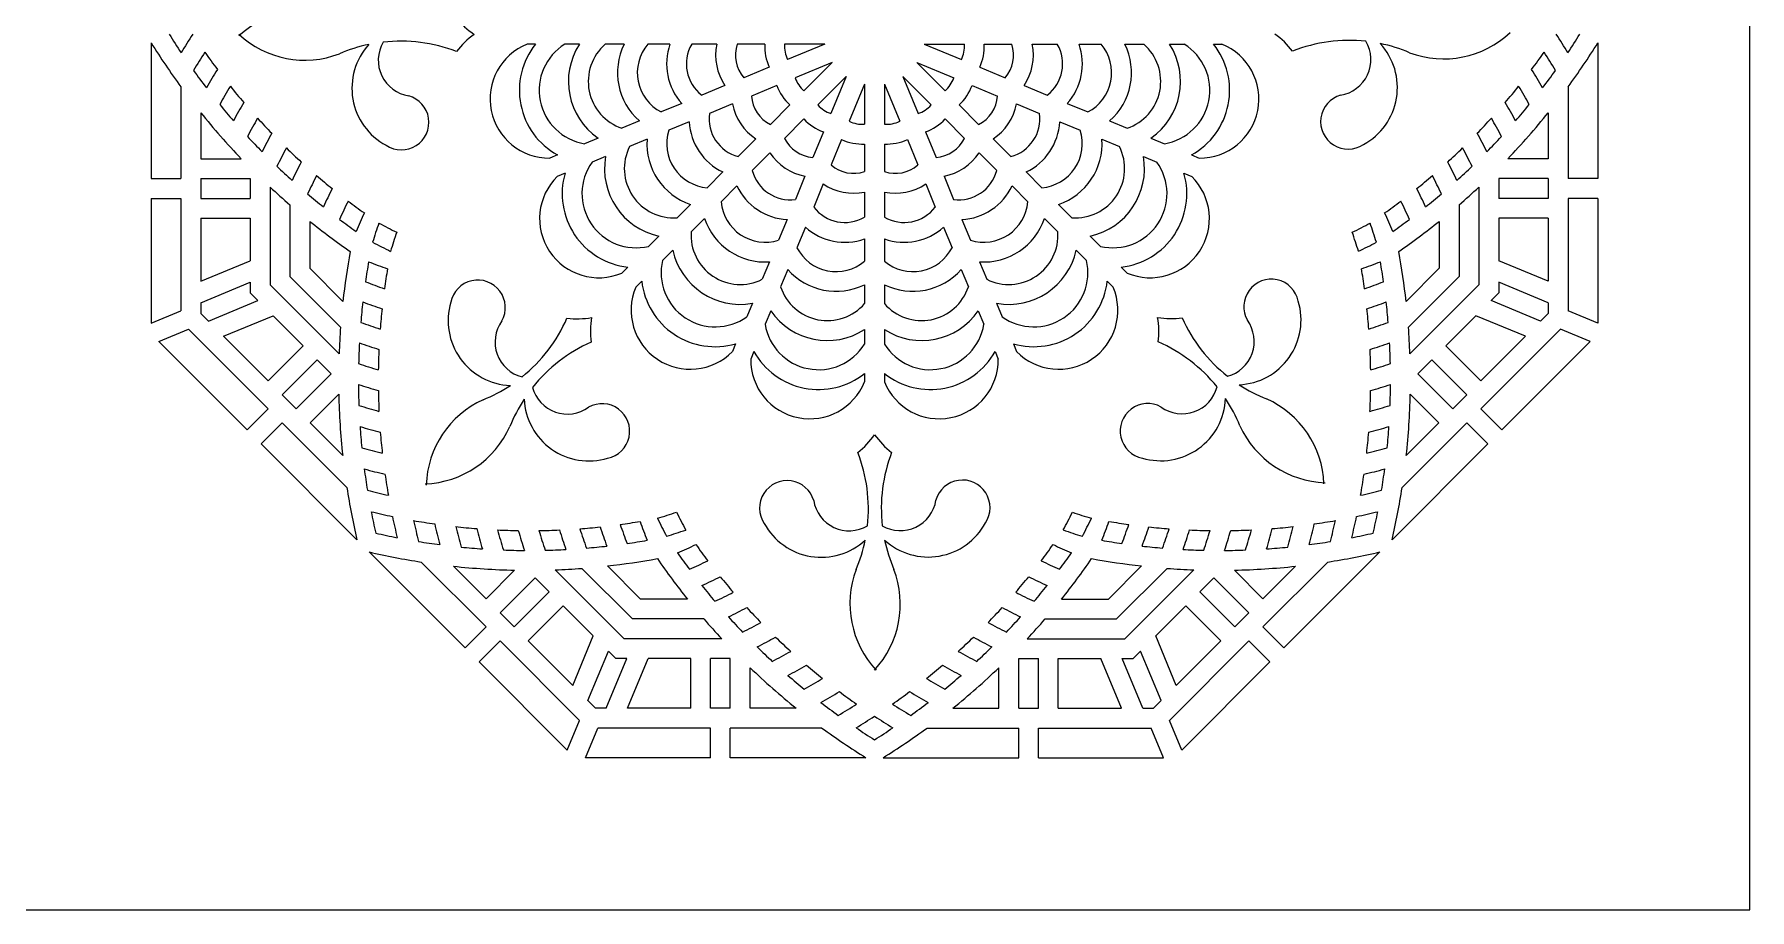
# Model space of a CAD drawing. Extents: x -314 to 508, y 162 to 455.
# Drawn here: x 104.3 to 234.2, y 322.5 to 388.8 of the extents above; entities that cross this region are included whole.
import ezdxf

# ---------------------------------------------------------------- set-up
doc = ezdxf.new("R2010")
doc.units = 0
doc.layers.get('0').update_dxf_attribs({"linetype": 'CONTINUOUS'})

msp = doc.modelspace()

# ---------------------------------------------------------------- linework, layer by layer
for p, q in [((234.151915, 322.517174), (234.151915, 455.017193)), ((113.151895, 388.115421), (113.151895, 377.852204)), ((142.233948, 388.017184), (141.599185, 388.017184)), ((145.558984, 388.017184), (144.456319, 388.017184)), ((148.952715, 388.017184), (147.523444, 388.017184)), ((152.417788, 388.017184), (150.732763, 388.017184)), ((155.960888, 388.017184), (154.06261, 388.017184)), ((159.594797, 388.017184), (157.511566, 388.017184)), ((164.1314, 388.017184), (161.097182, 388.017184)), ((164.1314, 388.017184), (161.328148, 386.856039)), ((171.67241, 388.017184), (174.706628, 388.017184)), ((171.67241, 388.017184), (174.475662, 386.856039)), ((176.209013, 388.017184), (178.292244, 388.017184)), ((179.842922, 388.017184), (181.7412, 388.017184)), ((183.386022, 388.017184), (185.071047, 388.017184)), ((186.851095, 388.017184), (188.280366, 388.017184)), ((190.244826, 388.017184), (191.347491, 388.017184)), ((193.569862, 388.017184), (194.204625, 388.017184)), ((222.651915, 388.115421), (222.651915, 377.852204)), ((159.940126, 386.281101), (158.015471, 385.483883)), ((164.705426, 386.631365), (161.902173, 385.470219)), ((164.705426, 386.631365), (162.559909, 384.485848)), ((171.098384, 386.631365), (173.901637, 385.470219)), ((171.098384, 386.631365), (173.243901, 384.485848)), ((175.863684, 386.281101), (177.788339, 385.483883)), ((115.401895, 384.788158), (115.401895, 377.852204)), ((156.582831, 384.890464), (154.829051, 384.164025)), ((160.514151, 384.895282), (158.589496, 384.098064)), ((165.766086, 385.570704), (163.620569, 383.425188)), ((165.766086, 385.570704), (164.60494, 382.767452)), ((167.151905, 384.996679), (165.99076, 382.193427)), ((167.151905, 384.996679), (167.151905, 381.962461)), ((168.651905, 384.996679), (169.81305, 382.193427)), ((168.651905, 384.996679), (168.651905, 381.962461)), ((170.037724, 385.570704), (172.183241, 383.425188)), ((170.037724, 385.570704), (171.198869, 382.767452)), ((175.289659, 384.895282), (177.214314, 384.098064)), ((179.220979, 384.890464), (180.974759, 384.164025)), ((220.401915, 384.788158), (220.401915, 377.852204)), ((153.309434, 383.534579), (151.752673, 382.889747)), ((157.156856, 383.504645), (155.403076, 382.778205)), ((161.497563, 383.423502), (160.024496, 381.950435)), ((174.306247, 383.423502), (175.779314, 381.950435)), ((178.646954, 383.504645), (180.400734, 382.778205)), ((182.494376, 383.534579), (184.051137, 382.889747)), ((116.901895, 382.835647), (116.901895, 379.352204)), ((150.108124, 382.208553), (148.78765, 381.661594)), ((153.883459, 382.148759), (152.326698, 381.503928)), ((162.558223, 382.362842), (161.085156, 380.889775)), ((173.245587, 382.362842), (174.718654, 380.889775)), ((181.920351, 382.148759), (183.477111, 381.503928)), ((185.695686, 382.208553), (187.01616, 381.661594)), ((218.901915, 382.835647), (218.901915, 379.352204)), ((146.972725, 380.909828), (145.953995, 380.487856)), ((150.682149, 380.822733), (149.361675, 380.275775)), ((158.928001, 380.85394), (157.585716, 379.511655)), ((164.030003, 381.37943), (163.232785, 379.454775)), ((165.415822, 380.805405), (164.618604, 378.88075)), ((170.387988, 380.805405), (171.185206, 378.88075)), ((171.773807, 381.37943), (172.571025, 379.454775)), ((176.875809, 380.85394), (178.218094, 379.511655)), ((185.121661, 380.822733), (186.442135, 380.275775)), ((188.831085, 380.909828), (189.849815, 380.487856)), ((116.901895, 379.352204), (119.965541, 379.352204)), ((143.900792, 379.637392), (143.314348, 379.394478)), ((147.54675, 379.524009), (146.52802, 379.102037)), ((159.988661, 379.79328), (158.646376, 378.450995)), ((167.151905, 380.460076), (167.151905, 378.376845)), ((168.651905, 380.460076), (168.651905, 378.376845)), ((175.815149, 379.79328), (177.157434, 378.450995)), ((188.25706, 379.524009), (189.27579, 379.102037)), ((191.903018, 379.637392), (192.489462, 379.394478)), ((218.901915, 379.352204), (215.838269, 379.352204)), ((144.474817, 378.251572), (143.888373, 378.008659)), ((156.422651, 378.34859), (155.231158, 377.157097)), ((162.639366, 378.022135), (161.912926, 376.268355)), ((173.164444, 378.022135), (173.890884, 376.268355)), ((179.381159, 378.34859), (180.572652, 377.157097)), ((191.328993, 378.251572), (191.915437, 378.008659)), ((113.151895, 377.852204), (115.401895, 377.852204)), ((116.901895, 377.852204), (120.651895, 377.852204)), ((116.901895, 377.852204), (116.901895, 376.352204)), ((120.651895, 377.852204), (120.651895, 376.352204)), ((122.151895, 377.200186), (122.151895, 369.816909)), ((157.483311, 377.28793), (156.291818, 376.096437)), ((164.025185, 377.44811), (163.298746, 375.69433)), ((167.151905, 376.826167), (167.151905, 374.927889)), ((168.651905, 376.826167), (168.651905, 374.927889)), ((171.778625, 377.44811), (172.505064, 375.69433)), ((178.320499, 377.28793), (179.511992, 376.096437)), ((213.651915, 377.200186), (213.651915, 369.816909)), ((218.901915, 377.852204), (215.151915, 377.852204)), ((215.151915, 377.852204), (215.151915, 376.352204)), ((218.901915, 377.852204), (218.901915, 376.352204)), ((222.651915, 377.852204), (220.401915, 377.852204)), ((113.151895, 376.352204), (115.401895, 376.352204)), ((113.151895, 376.352204), (113.151895, 366.900782)), ((115.401895, 376.352204), (115.401895, 367.832762)), ((116.901895, 376.352204), (120.651895, 376.352204)), ((123.651895, 375.857653), (123.651895, 370.43823)), ((153.972474, 375.898413), (152.961827, 374.887766)), ((181.831336, 375.898413), (182.841983, 374.887766)), ((212.151915, 375.857653), (212.151915, 370.43823)), ((218.901915, 376.352204), (215.151915, 376.352204)), ((222.651915, 376.352204), (220.401915, 376.352204)), ((220.401915, 376.352204), (220.401915, 367.832762)), ((222.651915, 376.352204), (222.651915, 366.900782)), ((116.901895, 374.852204), (120.651895, 374.852204)), ((116.901895, 374.852204), (116.901895, 370.077671)), ((120.651895, 374.852204), (120.651895, 371.630972)), ((125.151895, 374.61189), (125.151895, 371.05955)), ((155.033134, 374.837753), (154.022487, 373.827106)), ((161.28348, 374.748738), (160.638649, 373.191977)), ((162.6693, 374.174713), (162.024468, 372.617952)), ((173.13451, 374.174713), (173.779342, 372.617952)), ((174.52033, 374.748738), (175.165161, 373.191977)), ((180.770676, 374.837753), (181.781323, 373.827106)), ((210.651915, 374.61189), (210.651915, 371.05955)), ((218.901915, 374.852204), (215.151915, 374.852204)), ((215.151915, 374.852204), (215.151915, 371.630972)), ((218.901915, 374.852204), (218.901915, 370.077671)), ((151.572744, 373.498683), (150.793042, 372.718981)), ((167.151905, 373.283067), (167.151905, 371.598042)), ((168.651905, 373.283067), (168.651905, 371.598042)), ((184.231066, 373.498683), (185.010768, 372.718981)), ((116.901895, 370.077671), (120.651895, 371.630972)), ((152.633404, 372.438023), (151.853702, 371.658321)), ((159.957454, 371.547428), (159.410496, 370.226954)), ((175.846356, 371.547428), (176.393314, 370.226954)), ((183.170406, 372.438023), (183.950108, 371.658321)), ((218.901915, 370.077671), (215.151915, 371.630972)), ((127.484007, 366.606119), (123.651895, 370.43823)), ((127.663779, 368.547667), (125.151895, 371.05955)), ((149.221588, 371.147528), (148.772743, 370.698682)), ((150.282249, 370.086867), (149.833403, 369.638022)), ((161.343274, 370.973403), (160.796315, 369.652929)), ((174.460536, 370.973403), (175.007495, 369.652929)), ((185.521561, 370.086867), (185.970407, 369.638022)), ((186.582222, 371.147528), (187.031067, 370.698682)), ((208.140031, 368.547667), (210.651915, 371.05955)), ((208.319803, 366.606119), (212.151915, 370.43823)), ((116.901895, 368.454082), (120.651895, 370.007383)), ((120.651895, 370.007383), (120.651895, 369.195589)), ((121.225921, 368.621564), (120.651895, 369.195589)), ((127.372661, 364.596144), (122.151895, 369.816909)), ((167.151905, 369.817994), (167.151905, 368.388723)), ((168.651905, 369.817994), (168.651905, 368.388723)), ((208.431149, 364.596144), (213.651915, 369.816909)), ((214.577889, 368.621564), (215.151915, 369.195589)), ((218.901915, 368.454082), (215.151915, 370.007383)), ((215.151915, 370.007383), (215.151915, 369.195589)), ((113.151895, 366.900782), (115.401895, 367.832762)), ((116.901895, 368.454082), (116.901895, 367.642288)), ((117.475921, 367.068263), (116.901895, 367.642288)), ((117.475921, 367.068263), (121.225921, 368.621564)), ((158.65873, 368.412029), (158.236758, 367.393299)), ((160.044549, 367.838004), (159.622577, 366.819274)), ((175.759261, 367.838004), (176.181233, 366.819274)), ((177.14508, 368.412029), (177.567052, 367.393299)), ((218.327889, 367.068263), (214.577889, 368.621564)), ((218.327889, 367.068263), (218.901915, 367.642288)), ((218.901915, 368.454082), (218.901915, 367.642288)), ((222.651915, 366.900782), (220.401915, 367.832762)), ((113.725921, 365.514962), (115.975921, 366.446943)), ((122.000076, 360.422788), (115.975921, 366.446943)), ((118.623971, 365.920213), (122.373971, 367.473514)), ((124.651726, 365.195758), (122.373971, 367.473514)), ((167.151905, 366.424263), (167.151905, 365.321598)), ((168.651905, 366.424263), (168.651905, 365.321598)), ((211.152084, 365.195758), (213.429839, 367.473514)), ((217.179839, 365.920213), (213.429839, 367.473514)), ((213.803734, 360.422788), (219.827889, 366.446943)), ((222.077889, 365.514962), (219.827889, 366.446943)), ((120.409086, 358.831797), (113.725921, 365.514962)), ((122.000076, 362.544108), (118.623971, 365.920213)), ((122.000076, 362.544108), (124.651726, 365.195758)), ((157.386293, 365.340096), (157.14338, 364.753652)), ((178.417517, 365.340096), (178.66043, 364.753652)), ((213.803734, 362.544108), (211.152084, 365.195758)), ((213.803734, 362.544108), (217.179839, 365.920213)), ((215.394724, 358.831797), (222.077889, 365.514962)), ((123.060736, 361.483448), (125.712386, 364.135098)), ((126.773047, 363.074438), (125.712386, 364.135098)), ((158.772113, 364.766071), (158.529199, 364.179626)), ((177.031697, 364.766071), (177.274611, 364.179626)), ((209.030763, 363.074438), (210.091424, 364.135098)), ((212.743074, 361.483448), (210.091424, 364.135098)), ((124.121396, 360.422788), (126.773047, 363.074438)), ((167.151905, 363.099227), (167.151905, 362.464464)), ((168.651905, 363.099227), (168.651905, 362.464464)), ((211.682414, 360.422788), (209.030763, 363.074438)), ((124.121396, 360.422788), (123.060736, 361.483448)), ((125.182056, 359.362127), (127.348381, 361.528452)), ((210.621754, 359.362127), (208.455429, 361.528452)), ((211.682414, 360.422788), (212.743074, 361.483448)), ((120.409086, 358.831797), (122.000076, 360.422788)), ((215.394724, 358.831797), (213.803734, 360.422788)), ((121.469746, 357.771137), (123.060736, 359.362127)), ((127.965196, 354.457668), (123.060736, 359.362127)), ((127.645222, 356.898962), (125.182056, 359.362127)), ((207.838614, 354.457668), (212.743074, 359.362127)), ((208.158588, 356.898962), (210.621754, 359.362127)), ((214.334064, 357.771137), (212.743074, 359.362127)), ((128.726936, 350.513947), (121.469746, 357.771137)), ((207.076874, 350.513947), (214.334064, 357.771137)), ((129.648668, 349.592215), (136.905858, 342.335025)), ((206.155142, 349.592215), (198.897952, 342.335025)), ((133.592389, 348.830475), (138.496848, 343.926015)), ((136.033683, 348.510501), (138.496848, 346.047335)), ((138.496848, 346.047335), (140.663173, 348.21366)), ((143.730865, 348.23794), (148.951631, 343.017174)), ((145.74084, 348.349286), (149.572951, 344.517174)), ((147.682388, 348.529058), (150.194271, 346.017174)), ((188.121422, 348.529058), (185.609539, 346.017174)), ((190.06297, 348.349286), (186.230859, 344.517174)), ((192.072945, 348.23794), (186.852179, 343.017174)), ((197.306962, 346.047335), (195.140637, 348.21366)), ((202.211421, 348.830475), (197.306962, 343.926015)), ((199.770127, 348.510501), (197.306962, 346.047335)), ((139.557509, 344.986675), (142.209159, 347.638326)), ((142.209159, 347.638326), (143.269819, 346.577665)), ((193.594651, 347.638326), (192.533991, 346.577665)), ((196.246301, 344.986675), (193.594651, 347.638326)), ((140.618169, 343.926015), (143.269819, 346.577665)), ((141.678829, 342.865355), (144.330479, 345.517005)), ((144.330479, 345.517005), (146.608235, 343.23925)), ((153.746611, 346.017174), (150.194271, 346.017174)), ((182.057199, 346.017174), (185.609539, 346.017174)), ((191.473331, 345.517005), (189.195575, 343.23925)), ((194.124981, 342.865355), (191.473331, 345.517005)), ((195.185641, 343.926015), (192.533991, 346.577665)), ((139.557509, 344.986675), (140.618169, 343.926015)), ((154.992374, 344.517174), (149.572951, 344.517174)), ((180.811435, 344.517174), (186.230859, 344.517174)), ((196.246301, 344.986675), (195.185641, 343.926015)), ((136.905858, 342.335025), (138.496848, 343.926015)), ((137.966518, 341.274365), (139.557509, 342.865355)), ((139.557509, 342.865355), (145.581664, 336.8412)), ((141.678829, 342.865355), (145.054934, 339.48925)), ((145.054934, 339.48925), (146.608235, 343.23925)), ((156.334907, 343.017174), (148.951631, 343.017174)), ((179.468902, 343.017174), (186.852179, 343.017174)), ((190.748876, 339.48925), (189.195575, 343.23925)), ((196.246301, 342.865355), (190.222146, 336.8412)), ((194.124981, 342.865355), (190.748876, 339.48925)), ((197.837292, 341.274365), (196.246301, 342.865355)), ((198.897952, 342.335025), (197.306962, 343.926015)), ((146.202984, 338.3412), (147.756285, 342.0912)), ((147.588803, 337.767174), (149.142104, 341.517174)), ((147.756285, 342.0912), (148.33031, 341.517174)), ((149.142104, 341.517174), (148.33031, 341.517174)), ((149.212392, 337.767174), (150.765693, 341.517174)), ((153.986925, 341.517174), (150.765693, 341.517174)), ((153.986925, 337.767174), (153.986925, 341.517174)), ((155.486925, 337.767174), (155.486925, 341.517174)), ((156.986925, 341.517174), (155.486925, 341.517174)), ((156.986925, 337.767174), (156.986925, 341.517174)), ((178.816885, 337.767174), (178.816885, 341.517174)), ((178.816885, 341.517174), (180.316885, 341.517174)), ((180.316885, 337.767174), (180.316885, 341.517174)), ((181.816885, 337.767174), (181.816885, 341.517174)), ((181.816885, 341.517174), (185.038117, 341.517174)), ((186.591418, 337.767174), (185.038117, 341.517174)), ((188.215006, 337.767174), (186.661706, 341.517174)), ((186.661706, 341.517174), (187.4735, 341.517174)), ((188.047525, 342.0912), (187.4735, 341.517174)), ((189.600826, 338.3412), (188.047525, 342.0912)), ((137.966518, 341.274365), (144.649683, 334.5912)), ((158.486925, 337.767174), (158.486925, 340.83082)), ((177.316885, 337.767174), (177.316885, 340.83082)), ((197.837292, 341.274365), (191.154127, 334.5912)), ((146.202984, 338.3412), (146.777009, 337.767174)), ((147.588803, 337.767174), (146.777009, 337.767174)), ((153.986925, 337.767174), (149.212392, 337.767174)), ((156.986925, 337.767174), (155.486925, 337.767174)), ((161.970368, 337.767174), (158.486925, 337.767174)), ((173.833442, 337.767174), (177.316885, 337.767174)), ((178.816885, 337.767174), (180.316885, 337.767174)), ((181.816885, 337.767174), (186.591418, 337.767174)), ((188.215006, 337.767174), (189.026801, 337.767174)), ((189.600826, 338.3412), (189.026801, 337.767174)), ((144.649683, 334.5912), (145.581664, 336.8412)), ((191.154127, 334.5912), (190.222146, 336.8412)), ((146.035503, 334.017174), (146.967483, 336.267174)), ((155.486925, 336.267174), (146.967483, 336.267174)), ((155.486925, 334.017174), (155.486925, 336.267174)), ((156.986925, 334.017174), (156.986925, 336.267174)), ((163.922879, 336.267174), (156.986925, 336.267174)), ((171.880931, 336.267174), (178.816885, 336.267174)), ((178.816885, 334.017174), (178.816885, 336.267174)), ((180.316885, 334.017174), (180.316885, 336.267174)), ((180.316885, 336.267174), (188.836327, 336.267174)), ((189.768307, 334.017174), (188.836327, 336.267174)), ((155.486925, 334.017174), (146.035503, 334.017174)), ((167.250142, 334.017174), (156.986925, 334.017174)), ((168.553668, 334.017174), (178.816885, 334.017174)), ((180.316885, 334.017174), (189.768307, 334.017174)), ((101.651895, 322.517174), (234.151915, 322.517174))]:
    msp.add_line(p, q)
for centre, radius, start, end in [((124.813824, 383.267512), 7.357965, 69.474528, 133.08492), ((140.997471, 393.67154), 5.975082, 217.454155, 235.336893), ((158.623522, 416.440371), 52.072116, 212.102777, 213.928046), ((158.623522, 361.093997), 50.572116, 146.824698, 148.687971), ((124.781379, 394.170242), 7.357965, 227.256091, 290.866483), ((141.026661, 383.862719), 5.975082, 125.004118, 142.886856), ((194.806339, 383.862828), 5.975082, 37.454155, 55.336893), ((203.831979, 376.556665), 11.748077, 83.79577, 111.377896), ((210.989986, 394.266856), 7.357965, 249.474528, 313.08492), ((177.180288, 361.093997), 50.572116, 31.312029, 33.175302), ((177.180288, 416.440371), 52.072116, 326.071954, 327.897223), ((158.623522, 416.440371), 53.572116, 211.91939, 216.216195), ((158.623522, 361.093997), 49.072116, 147.560233, 149.464775), ((158.623522, 416.440371), 50.572116, 215.022816, 216.855492), ((132.044665, 376.502967), 11.748077, 101.887493, 113.276334), ((133.251153, 384.692726), 4.907488, 137.643656, 241.842429), ((133.066635, 386.808324), 2.727853, 149.946113, 261.045556), ((132.044665, 376.502967), 11.748077, 68.963115, 96.545241), ((143.279194, 383.869422), 4.475082, 112.049912, 270.450088), ((146.61872, 384.533695), 5.600082, 141.53456, 240.96544), ((146.61872, 384.533695), 4.100082, 121.830243, 260.669757), ((149.958246, 385.197968), 5.225082, 147.346692, 235.153308), ((149.958246, 385.197968), 3.725082, 130.815365, 251.684635), ((153.297772, 385.862241), 4.850082, 153.620761, 228.879239), ((153.297772, 385.862241), 3.350082, 139.96535, 242.53465), ((156.637298, 386.526514), 4.475082, 160.542688, 221.957312), ((156.637298, 386.526514), 2.975082, 149.930399, 232.569601), ((159.976824, 387.190787), 4.100082, 168.372027, 214.127973), ((159.976824, 387.190787), 2.600082, 161.467962, 221.032038), ((163.31635, 387.85506), 3.725082, 177.505575, 204.994425), ((163.31635, 387.85506), 2.225082, 175.821618, 206.678382), ((172.48746, 387.85506), 2.225082, 333.321618, 4.178382), ((172.48746, 387.85506), 3.725082, 335.005575, 2.494425), ((175.826986, 387.190787), 2.600082, 318.967962, 18.532038), ((175.826986, 387.190787), 4.100082, 325.872027, 11.627973), ((179.166512, 386.526514), 2.975082, 307.430399, 30.069601), ((179.166512, 386.526514), 4.475082, 318.042688, 19.457312), ((182.506038, 385.862241), 3.350082, 297.46535, 40.03465), ((182.506038, 385.862241), 4.850082, 311.120761, 26.379239), ((185.845564, 385.197968), 3.725082, 288.315365, 49.184635), ((185.845564, 385.197968), 5.225082, 304.846692, 32.653308), ((189.18509, 384.533695), 4.100082, 279.330243, 58.169757), ((189.18509, 384.533695), 5.600082, 299.03456, 38.46544), ((192.524616, 383.869422), 4.475082, 269.549912, 67.950088), ((202.748693, 386.855757), 2.727853, 279.295455, 30.394899), ((202.57677, 384.739097), 4.907488, 298.498583, 42.697355), ((203.831979, 376.556665), 11.748077, 67.064677, 78.453518), ((177.180288, 416.440371), 50.572116, 323.144508, 324.977184), ((177.180288, 361.093997), 49.072116, 30.535225, 32.439767), ((177.180288, 416.440371), 53.572116, 323.783805, 328.08061), ((158.623522, 416.440371), 52.072116, 215.738187, 217.534036), ((158.623522, 361.093997), 47.572116, 148.278086, 150.227422), ((177.180288, 361.093997), 47.572116, 29.772578, 31.721914), ((177.180288, 416.440371), 52.072116, 322.465964, 324.261813), ((158.623522, 361.093997), 46.072116, 148.977643, 150.975594), ((158.623522, 416.440371), 50.572116, 218.674204, 220.479787), ((164.014459, 386.169675), 3.725082, 200.005575, 227.494425), ((164.014459, 386.169675), 2.225082, 198.321618, 229.178382), ((171.789351, 386.169675), 2.225082, 310.821618, 341.678382), ((171.789351, 386.169675), 3.725082, 312.505575, 339.994425), ((177.180288, 416.440371), 50.572116, 319.520213, 321.325796), ((177.180288, 361.093997), 46.072116, 29.024406, 31.022357), ((158.623522, 416.440371), 52.072116, 219.316387, 221.085996), ((158.623522, 361.093997), 44.572116, 149.65813, 151.70886), ((132.084263, 382.105261), 2.084471, 236.551174, 74.479078), ((161.183345, 384.277986), 4.100082, 190.872027, 236.627973), ((161.183345, 384.277986), 2.600082, 183.967962, 243.532038), ((165.304396, 384.879738), 2.225082, 220.821618, 251.678382), ((170.499413, 384.879738), 2.225082, 288.321618, 319.178382), ((174.620465, 384.277986), 2.600082, 296.467962, 356.032038), ((174.620465, 384.277986), 4.100082, 303.372027, 349.127973), ((203.759039, 382.158624), 2.084471, 105.861933, 303.789837), ((177.180288, 361.093997), 44.572116, 28.29114, 30.34187), ((177.180288, 416.440371), 52.072116, 318.914004, 320.683613), ((158.623522, 416.440371), 53.572116, 218.84974, 223.812733), ((158.623522, 361.093997), 43.072116, 150.318593, 152.426661), ((158.623522, 416.440371), 50.572116, 222.27304, 224.054732), ((158.352232, 382.386296), 4.475082, 183.042688, 244.457312), ((158.352232, 382.386296), 2.975082, 172.430399, 255.069601), ((165.304396, 384.879738), 3.725082, 222.505575, 249.994425), ((166.989781, 384.181628), 2.225082, 243.321618, 274.178382), ((168.814029, 384.181628), 2.225082, 265.821618, 296.678382), ((170.499413, 384.879738), 3.725082, 290.005575, 317.494425), ((177.451578, 382.386296), 2.975082, 284.930399, 7.569601), ((177.451578, 382.386296), 4.475082, 295.542688, 356.957312), ((177.180288, 416.440371), 50.572116, 315.945268, 317.72696), ((177.180288, 361.093997), 43.072116, 27.573339, 29.681407), ((177.180288, 416.440371), 53.572116, 316.187267, 321.15026), ((158.623522, 416.440371), 52.072116, 222.84358, 224.589829), ((158.623522, 361.093997), 41.572116, 150.957865, 153.12829), ((155.521119, 380.494607), 4.850082, 176.120761, 251.379239), ((155.521119, 380.494607), 3.350082, 162.46535, 265.03465), ((163.412707, 382.048624), 2.600082, 206.467962, 266.032038), ((166.989781, 384.181628), 3.725082, 245.005575, 272.494425), ((168.814029, 384.181628), 3.725082, 267.505575, 294.994425), ((172.391103, 382.048624), 2.600082, 273.967962, 333.532038), ((180.282691, 380.494607), 3.350082, 274.96535, 17.53465), ((180.282691, 380.494607), 4.850082, 288.620761, 3.879239), ((177.180288, 361.093997), 41.572116, 26.87171, 29.042135), ((177.180288, 416.440371), 52.072116, 315.410171, 317.15642), ((158.623522, 361.093997), 40.072116, 151.574537, 153.812869), ((158.623522, 416.440371), 50.572116, 225.825609, 227.586396), ((152.690005, 378.602917), 5.225082, 169.846692, 257.653308), ((152.690005, 378.602917), 3.725082, 153.315365, 274.184635), ((163.412707, 382.048624), 4.100082, 213.372027, 259.127973), ((172.391103, 382.048624), 4.100082, 280.872027, 326.627973), ((183.113805, 378.602917), 3.725082, 265.815365, 26.684635), ((183.113805, 378.602917), 5.225082, 282.346692, 10.153308), ((177.180288, 416.440371), 50.572116, 312.413604, 314.174391), ((177.180288, 361.093997), 40.072116, 26.187131, 28.425463), ((158.623522, 416.440371), 52.072116, 226.325403, 228.050939), ((158.623522, 361.093997), 38.572116, 152.16691, 154.479321), ((158.623522, 361.093997), 37.072116, 152.732943, 155.126335), ((158.623522, 416.440371), 50.572116, 229.337804, 231.080535), ((147.027778, 374.819538), 4.475082, 134.549912, 292.950088), ((149.858892, 376.711228), 5.600082, 164.03456, 263.46544), ((149.858892, 376.711228), 4.100082, 144.330243, 283.169757), ((161.521017, 379.217511), 2.975082, 194.930399, 277.569601), ((166.325508, 380.842103), 2.600082, 228.967962, 288.532038), ((169.478302, 380.842103), 2.600082, 251.467962, 311.032038), ((174.282792, 379.217511), 2.975082, 262.430399, 345.069601), ((185.944918, 376.711228), 4.100082, 256.830243, 35.669757), ((185.944918, 376.711228), 5.600082, 276.53456, 15.96544), ((188.776032, 374.819538), 4.475082, 247.049912, 45.450088), ((177.180288, 416.440371), 50.572116, 308.919465, 310.662196), ((177.180288, 361.093997), 37.072116, 24.873665, 27.267057), ((177.180288, 361.093997), 38.572116, 25.520679, 27.83309), ((177.180288, 416.440371), 52.072116, 311.949061, 313.674597), ((158.623522, 416.440371), 53.572116, 227.094204, 229.24731), ((158.623522, 416.440371), 52.072116, 229.767054, 231.474349), ((158.623522, 361.093997), 35.572116, 153.270186, 155.752316), ((161.521017, 379.217511), 4.475082, 205.542688, 266.957312), ((166.325508, 380.842103), 4.100082, 235.872027, 281.627973), ((169.478302, 380.842103), 4.100082, 258.372027, 304.127973), ((174.282792, 379.217511), 4.475082, 273.042688, 334.457312), ((177.180288, 361.093997), 35.572116, 24.247684, 26.729814), ((177.180288, 416.440371), 52.072116, 308.525651, 310.232946), ((177.180288, 416.440371), 53.572116, 310.75269, 312.905796), ((158.623522, 361.093997), 34.072116, 153.775685, 156.35533), ((158.623522, 416.440371), 50.572116, 232.815292, 234.542779), ((159.629328, 376.386398), 3.350082, 184.96535, 287.53465), ((165.661235, 377.502577), 2.975082, 217.430399, 300.069601), ((170.142575, 377.502577), 2.975082, 239.930399, 322.569601), ((176.174482, 376.386398), 3.350082, 252.46535, 355.03465), ((177.180288, 416.440371), 50.572116, 305.457221, 307.184708), ((177.180288, 361.093997), 34.072116, 23.64467, 26.224315), ((158.623522, 416.440371), 53.572116, 231.332807, 235.423402), ((158.623522, 416.440371), 52.072116, 233.17341, 234.864819), ((158.623522, 361.093997), 32.572116, 154.245875, 156.933024), ((159.660202, 364.055687), 31.072116, 160.403428, 163.209533), ((154.137262, 419.125808), 50.572116, 241.99072, 243.70586), ((159.629328, 376.386398), 4.850082, 198.620761, 273.879239), ((165.661235, 377.502577), 4.475082, 228.042688, 289.457312), ((170.142575, 377.502577), 4.475082, 250.542688, 311.957312), ((176.174482, 376.386398), 4.850082, 266.120761, 341.379239), ((191.203336, 400.413087), 29.572116, 295.789063, 298.727348), ((156.168189, 357.567323), 52.072116, 17.276152, 18.953986), ((177.180288, 361.093997), 32.572116, 23.066976, 25.754125), ((177.180288, 416.440371), 52.072116, 305.135181, 306.82659), ((177.180288, 416.440371), 53.572116, 304.576598, 308.667193), ((154.137262, 419.125808), 52.072116, 242.276152, 243.953986), ((159.660202, 364.055687), 29.572116, 160.789063, 163.727348), ((157.737638, 373.555284), 3.725082, 175.815365, 296.684635), ((178.066171, 373.555284), 3.725082, 243.315365, 4.184635), ((156.168189, 357.567323), 50.572116, 16.99072, 18.70586), ((191.203336, 400.413087), 31.072116, 295.403428, 298.209533), ((180.908996, 362.638479), 53.572116, 169.576598, 173.667193), ((180.908996, 362.638479), 52.072116, 170.135181, 171.82659), ((141.7732, 401.774275), 32.572116, 248.066976, 250.754125), ((155.845949, 370.724171), 4.100082, 166.830243, 305.669757), ((157.737638, 373.555284), 5.225082, 192.346692, 280.153308), ((164.996962, 374.163051), 3.350082, 207.46535, 310.03465), ((170.806848, 374.163051), 3.350082, 229.96535, 332.53465), ((178.066171, 373.555284), 5.225082, 259.846692, 347.653308), ((179.957861, 370.724171), 4.100082, 234.330243, 13.169757), ((194.03061, 401.774275), 32.572116, 289.245875, 291.933024), ((154.894814, 362.638479), 52.072116, 8.17341, 9.864819), ((154.894814, 362.638479), 53.572116, 6.332807, 10.423402), ((180.908996, 362.638479), 50.572116, 170.457221, 172.184708), ((137.874125, 368.085319), 2.084471, 330.861933, 168.789837), ((155.845949, 370.724171), 5.600082, 186.53456, 285.96544), ((164.996962, 374.163051), 4.850082, 221.120761, 296.379239), ((170.806848, 374.163051), 4.850082, 243.620761, 318.879239), ((179.957861, 370.724171), 5.600082, 254.03456, 353.46544), ((197.939494, 368.150977), 2.084471, 11.551174, 209.479078), ((154.894814, 362.638479), 50.572116, 7.815292, 9.542779), ((141.7732, 401.774275), 34.072116, 248.64467, 251.224315), ((153.95426, 367.893057), 4.475082, 157.049912, 315.450088), ((164.332689, 370.823525), 3.725082, 198.315365, 319.184635), ((171.471121, 370.823525), 3.725082, 220.815365, 341.684635), ((181.84955, 367.893057), 4.475082, 224.549912, 22.950088), ((194.03061, 401.774275), 34.072116, 288.775685, 291.35533), ((180.908996, 362.638479), 52.072116, 173.525651, 175.232946), ((141.7732, 401.774275), 35.572116, 249.247684, 251.729814), ((180.908996, 362.638479), 50.572116, 173.919465, 175.662196), ((140.534786, 367.096639), 4.907488, 163.498583, 267.697355), ((164.332689, 370.823525), 5.225082, 214.846692, 302.653308), ((171.471121, 370.823525), 5.225082, 237.346692, 325.153308), ((195.284764, 367.146479), 4.907488, 272.643656, 16.842429), ((194.03061, 401.774275), 35.572116, 288.270186, 290.752316), ((154.894814, 362.638479), 50.572116, 4.337804, 6.080535), ((154.894814, 362.638479), 52.072116, 4.767054, 6.474349), ((180.908996, 362.638479), 53.572116, 175.75269, 177.905796), ((141.7732, 401.774275), 37.072116, 249.873665, 252.267057), ((141.909922, 365.478367), 2.727853, 144.295455, 255.394899), ((133.861365, 371.994926), 11.748077, 308.79577, 336.377896), ((145.409694, 373.21078), 5.975082, 262.454155, 280.336893), ((152.366218, 366.295536), 5.975082, 170.004118, 187.886856), ((163.668416, 367.483999), 4.100082, 189.330243, 328.169757), ((172.135394, 367.483999), 4.100082, 211.830243, 350.669757), ((183.458309, 366.274973), 5.975082, 352.454155, 10.336893), ((190.373553, 373.231497), 5.975082, 260.004118, 277.886856), ((201.928914, 372.084397), 11.748077, 203.963115, 231.545241), ((193.919284, 365.520051), 2.727853, 284.946113, 36.045556), ((194.03061, 401.774275), 37.072116, 287.732943, 290.126335), ((154.894814, 362.638479), 53.572116, 2.094204, 4.24731), ((180.908996, 362.638479), 52.072116, 176.949061, 178.674597), ((141.7732, 401.774275), 38.572116, 250.520679, 252.83309), ((180.908996, 362.638479), 50.572116, 177.413604, 179.174391), ((151.219118, 354.740175), 11.748077, 113.963115, 141.545241), ((184.674163, 354.726644), 11.748077, 38.79577, 66.377896), ((194.03061, 401.774275), 38.572116, 287.16691, 289.479321), ((154.894814, 362.638479), 50.572116, 0.825609, 2.586396), ((154.894814, 362.638479), 52.072116, 1.325403, 3.050939), ((141.7732, 401.774275), 40.072116, 251.187131, 253.425463), ((163.004143, 364.144473), 4.475082, 179.549912, 337.950088), ((163.668416, 367.483999), 5.600082, 209.03456, 308.46544), ((172.135394, 367.483999), 5.600082, 231.53456, 330.96544), ((172.799667, 364.144473), 4.475082, 202.049912, 0.450088), ((194.03061, 401.774275), 40.072116, 286.574537, 288.812869), ((180.908996, 362.638479), 53.572116, 181.187267, 186.15026), ((141.7732, 401.774275), 41.572116, 251.87171, 254.042135), ((180.908996, 362.638479), 52.072116, 180.410171, 182.15642), ((180.908996, 362.638479), 50.572116, 180.945268, 182.72696), ((141.322886, 354.410455), 7.357965, 114.474528, 178.08492), ((133.861365, 371.994926), 11.748077, 292.064677, 303.453518), ((151.219118, 354.740175), 11.748077, 146.887493, 158.276334), ((146.2812, 361.384325), 4.907488, 182.643656, 286.842429), ((144.654772, 362.749805), 2.727853, 194.946113, 306.045556), ((189.57245, 361.400065), 4.907488, 253.498583, 357.697355), ((191.190722, 362.775201), 2.727853, 234.295455, 345.394899), ((184.674163, 354.726644), 11.748077, 22.064677, 33.453518), ((201.928914, 372.084397), 11.748077, 236.887493, 248.276334), ((194.572182, 354.455828), 7.357965, 2.256091, 65.866483), ((154.894814, 362.638479), 50.572116, 357.27304, 359.054732), ((194.03061, 401.774275), 41.572116, 285.957865, 288.12829), ((154.894814, 362.638479), 52.072116, 357.84358, 359.589829), ((154.894814, 362.638479), 53.572116, 353.84974, 358.812733), ((141.7732, 401.774275), 43.072116, 252.573339, 254.681407), ((147.285698, 358.729595), 2.084471, 281.551174, 119.479078), ((188.58377, 358.739404), 2.084471, 60.861933, 258.789837), ((194.03061, 401.774275), 43.072116, 285.318593, 287.426661), ((141.7732, 401.774275), 44.572116, 253.29114, 255.34187), ((180.908996, 362.638479), 52.072116, 183.914004, 185.683613), ((180.908996, 362.638479), 50.572116, 184.520213, 186.325796), ((133.590549, 362.096907), 7.357965, 272.256091, 335.866483), ((162.997549, 361.86275), 5.975082, 307.454155, 325.336893), ((172.80637, 361.89194), 5.975082, 215.004118, 232.886856), ((202.258634, 362.188165), 7.357965, 204.474528, 268.08492), ((154.894814, 362.638479), 50.572116, 353.674204, 355.479787), ((194.03061, 401.774275), 44.572116, 284.65813, 286.70886), ((154.894814, 362.638479), 52.072116, 354.316387, 356.085996), ((141.7732, 401.774275), 46.072116, 254.024406, 256.022357), ((155.691386, 352.83711), 11.748077, 353.79577, 21.377896), ((180.166122, 352.909944), 11.748077, 158.963115, 186.545241), ((194.03061, 401.774275), 46.072116, 283.977643, 285.975594), ((141.7732, 401.774275), 47.572116, 254.772578, 256.721914), ((180.908996, 362.638479), 52.072116, 187.465964, 189.261813), ((194.03061, 401.774275), 47.572116, 283.278086, 285.227422), ((154.894814, 362.638479), 52.072116, 350.738187, 352.534036), ((180.908996, 362.638479), 50.572116, 188.144508, 189.977184), ((161.293345, 352.91005), 2.084471, 15.861933, 213.789837), ((174.563828, 352.949542), 2.084471, 326.551174, 164.479078), ((154.894814, 362.638479), 50.572116, 350.022816, 351.855492), ((180.908996, 362.638479), 53.572116, 188.783805, 193.08061), ((141.7732, 401.774275), 49.072116, 255.535225, 257.439767), ((165.990478, 353.920396), 2.727853, 189.295455, 300.394899), ((169.860765, 353.931913), 2.727853, 239.946113, 351.045556), ((194.03061, 401.774275), 49.072116, 282.560233, 284.464775), ((154.894814, 362.638479), 53.572116, 346.91939, 351.216195), ((141.7732, 401.774275), 50.572116, 256.312029, 258.175302), ((180.908996, 362.638479), 52.072116, 191.071954, 192.897223), ((180.908996, 362.638479), 50.572116, 191.824698, 193.687971), ((180.908996, 362.638479), 49.072116, 192.560233, 194.464775), ((141.7732, 401.774275), 50.572116, 260.022816, 261.855492), ((141.7732, 401.774275), 50.572116, 277.815292, 279.542779), ((180.908996, 362.638479), 32.572116, 199.245875, 201.933024), ((136.702044, 400.5009), 50.572116, 286.99072, 288.70586), ((179.547808, 365.465753), 31.072116, 205.403428, 208.209533), ((179.547808, 365.465753), 29.572116, 205.789063, 208.727348), ((137.543281, 375.002541), 50.572116, 331.99072, 333.70586), ((192.613402, 380.525481), 29.572116, 250.789063, 253.727348), ((137.543281, 375.002541), 52.072116, 332.276152, 333.953986), ((154.894814, 362.638479), 32.572116, 338.066976, 340.754125), ((194.03061, 401.774275), 50.572116, 260.457221, 262.184708), ((194.03061, 401.774275), 50.572116, 278.144508, 279.977184), ((154.894814, 362.638479), 49.072116, 345.535225, 347.439767), ((154.894814, 362.638479), 50.572116, 346.312029, 348.175302), ((194.03061, 401.774275), 50.572116, 281.824698, 283.687971), ((154.894814, 362.638479), 52.072116, 347.102777, 348.928046), ((141.7732, 401.774275), 52.072116, 257.102777, 258.928046), ((180.908996, 362.638479), 47.572116, 193.278086, 195.227422), ((180.908996, 362.638479), 46.072116, 193.977643, 195.975594), ((141.7732, 401.774275), 50.572116, 263.674204, 265.479787), ((180.908996, 362.638479), 44.572116, 194.65813, 196.70886), ((180.908996, 362.638479), 43.072116, 195.318593, 197.426661), ((141.7732, 401.774275), 50.572116, 267.27304, 269.054732), ((180.908996, 362.638479), 41.572116, 195.957865, 198.12829), ((141.7732, 401.774275), 50.572116, 270.825609, 272.586396), ((180.908996, 362.638479), 40.072116, 196.574537, 198.812869), ((180.908996, 362.638479), 38.572116, 197.16691, 199.479321), ((180.908996, 362.638479), 37.072116, 197.732943, 200.126335), ((141.7732, 401.774275), 50.572116, 274.337804, 276.080535), ((180.908996, 362.638479), 35.572116, 198.270186, 200.752316), ((180.908996, 362.638479), 34.072116, 198.775685, 201.35533), ((136.702044, 400.5009), 52.072116, 287.276152, 288.953986), ((163.873818, 354.092319), 4.907488, 208.498583, 312.697355), ((171.976363, 354.116432), 4.907488, 227.643656, 331.842429), ((192.613402, 380.525481), 31.072116, 250.403428, 253.209533), ((154.894814, 362.638479), 34.072116, 338.64467, 341.224315), ((154.894814, 362.638479), 35.572116, 339.247684, 341.729814), ((194.03061, 401.774275), 50.572116, 263.919465, 265.662196), ((154.894814, 362.638479), 37.072116, 339.873665, 342.267057), ((154.894814, 362.638479), 38.572116, 340.520679, 342.83309), ((194.03061, 401.774275), 50.572116, 267.413604, 269.174391), ((154.894814, 362.638479), 40.072116, 341.187131, 343.425463), ((154.894814, 362.638479), 41.572116, 341.87171, 344.042135), ((194.03061, 401.774275), 50.572116, 270.945268, 272.72696), ((154.894814, 362.638479), 43.072116, 342.573339, 344.681407), ((154.894814, 362.638479), 44.572116, 343.29114, 345.34187), ((194.03061, 401.774275), 50.572116, 274.520213, 276.325796), ((154.894814, 362.638479), 46.072116, 344.024406, 346.022357), ((154.894814, 362.638479), 47.572116, 344.772578, 346.721914), ((194.03061, 401.774275), 52.072116, 281.071954, 282.897223), ((141.7732, 401.774275), 53.572116, 256.91939, 261.216195), ((141.7732, 401.774275), 52.072116, 260.738187, 262.534036), ((141.7732, 401.774275), 52.072116, 264.316387, 266.085996), ((141.7732, 401.774275), 52.072116, 267.84358, 269.589829), ((141.7732, 401.774275), 52.072116, 271.325403, 273.050939), ((141.7732, 401.774275), 52.072116, 274.767054, 276.474349), ((141.7732, 401.774275), 52.072116, 278.17341, 279.864819), ((140.228718, 379.488801), 32.572116, 293.066976, 295.754125), ((195.575092, 379.488801), 52.072116, 215.135181, 216.82659), ((195.575092, 379.488801), 50.572116, 215.457221, 217.184708), ((155.691386, 352.83711), 11.748077, 337.064677, 348.453518), ((180.166122, 352.909944), 11.748077, 191.887493, 203.276334), ((140.228718, 379.488801), 50.572116, 322.815292, 324.542779), ((195.575092, 379.488801), 32.572116, 244.245875, 246.933024), ((140.228718, 379.488801), 52.072116, 323.17341, 324.864819), ((194.03061, 401.774275), 52.072116, 260.135181, 261.82659), ((194.03061, 401.774275), 52.072116, 263.525651, 265.232946), ((194.03061, 401.774275), 52.072116, 266.949061, 268.674597), ((194.03061, 401.774275), 52.072116, 270.410171, 272.15642), ((194.03061, 401.774275), 52.072116, 273.914004, 275.683613), ((194.03061, 401.774275), 52.072116, 277.465964, 279.261813), ((194.03061, 401.774275), 53.572116, 278.783805, 283.08061), ((141.7732, 401.774275), 53.572116, 263.84974, 268.812733), ((141.7732, 401.774275), 53.572116, 272.094204, 274.24731), ((141.7732, 401.774275), 53.572116, 276.332807, 280.423402), ((195.575092, 379.488801), 53.572116, 214.576598, 218.667193), ((140.228718, 379.488801), 34.072116, 293.64467, 296.224315), ((173.401577, 345.679103), 7.357965, 159.474528, 223.08492), ((162.498847, 345.646658), 7.357965, 317.256091, 20.866483), ((195.575092, 379.488801), 34.072116, 243.775685, 246.35533), ((140.228718, 379.488801), 53.572116, 321.332807, 325.423402), ((194.03061, 401.774275), 53.572116, 259.576598, 263.667193), ((194.03061, 401.774275), 53.572116, 265.75269, 267.905796), ((194.03061, 401.774275), 53.572116, 271.187267, 276.15026), ((140.228718, 379.488801), 35.572116, 294.247684, 296.729814), ((195.575092, 379.488801), 52.072116, 218.525651, 220.232946), ((195.575092, 379.488801), 50.572116, 218.919465, 220.662196), ((140.228718, 379.488801), 50.572116, 319.337804, 321.080535), ((195.575092, 379.488801), 35.572116, 243.270186, 245.752316), ((140.228718, 379.488801), 52.072116, 319.767054, 321.474349), ((140.228718, 379.488801), 37.072116, 294.873665, 297.267057), ((195.575092, 379.488801), 37.072116, 242.732943, 245.126335), ((195.575092, 379.488801), 53.572116, 220.75269, 222.905796), ((140.228718, 379.488801), 38.572116, 295.520679, 297.83309), ((195.575092, 379.488801), 52.072116, 221.949061, 223.674597), ((140.228718, 379.488801), 40.072116, 296.187131, 298.425463), ((195.575092, 379.488801), 50.572116, 222.413604, 224.174391), ((140.228718, 379.488801), 50.572116, 315.825609, 317.586396), ((195.575092, 379.488801), 40.072116, 241.574537, 243.812869), ((195.575092, 379.488801), 38.572116, 242.16691, 244.479321), ((140.228718, 379.488801), 52.072116, 316.325403, 318.050939), ((140.228718, 379.488801), 53.572116, 317.094204, 319.24731), ((140.228718, 379.488801), 41.572116, 296.87171, 299.042135), ((195.575092, 379.488801), 50.572116, 225.945268, 227.72696), ((140.228718, 379.488801), 50.572116, 312.27304, 314.054732), ((195.575092, 379.488801), 41.572116, 240.957865, 243.12829), ((195.575092, 379.488801), 52.072116, 225.410171, 227.15642), ((140.228718, 379.488801), 43.072116, 297.573339, 299.681407), ((195.575092, 379.488801), 43.072116, 240.318593, 242.426661), ((140.228718, 379.488801), 52.072116, 312.84358, 314.589829), ((195.575092, 379.488801), 53.572116, 226.187267, 231.15026), ((140.228718, 379.488801), 44.572116, 298.29114, 300.34187), ((195.575092, 379.488801), 52.072116, 228.914004, 230.683613), ((195.575092, 379.488801), 50.572116, 229.520213, 231.325796), ((140.228718, 379.488801), 50.572116, 308.674204, 310.479787), ((195.575092, 379.488801), 44.572116, 239.65813, 241.70886), ((140.228718, 379.488801), 52.072116, 309.316387, 311.085996), ((140.228718, 379.488801), 53.572116, 308.84974, 313.812733), ((140.228718, 379.488801), 46.072116, 299.024406, 301.022357), ((140.228718, 379.488801), 47.572116, 299.772578, 301.721914), ((195.575092, 379.488801), 50.572116, 233.144508, 234.977184), ((140.228718, 379.488801), 50.572116, 305.022816, 306.855492), ((195.575092, 379.488801), 47.572116, 238.278086, 240.227422), ((195.575092, 379.488801), 46.072116, 238.977643, 240.975594), ((195.575092, 379.488801), 52.072116, 232.465964, 234.261813), ((140.228718, 379.488801), 49.072116, 300.535225, 302.439767), ((195.575092, 379.488801), 49.072116, 237.560233, 239.464775), ((140.228718, 379.488801), 52.072116, 305.738187, 307.534036), ((140.228718, 379.488801), 50.572116, 301.312029, 303.175302), ((195.575092, 379.488801), 50.572116, 236.824698, 238.687971), ((195.575092, 379.488801), 53.572116, 233.783805, 238.08061), ((195.575092, 379.488801), 52.072116, 236.071954, 237.897223), ((140.228718, 379.488801), 52.072116, 302.102777, 303.928046), ((140.228718, 379.488801), 53.572116, 301.91939, 306.216195)]:
    msp.add_arc(centre, radius, start, end)

doc.saveas('drawing.dxf')
